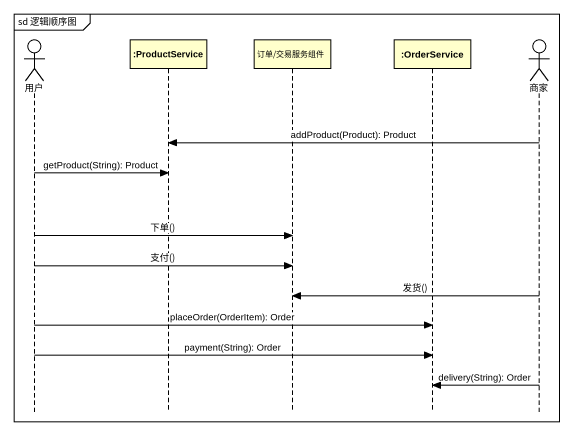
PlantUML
@startuml
mainframe sd 逻辑顺序图
hide footbox
actor 用户
participant ":ProductService" as ProductService
participant "订单/交易服务组件" as 订单_交易服务组件
participant ":OrderService" as OrderService
actor 商家

商家 -> ProductService : addProduct(Product): Product
用户 -> ProductService : getProduct(String): Product
用户 -> 订单_交易服务组件 : 下单()
用户 -> 订单_交易服务组件 : 支付()
商家 -> 订单_交易服务组件 : 发货()
用户 -> OrderService : placeOrder(OrderItem): Order
用户 -> OrderService : payment(String): Order
商家 -> OrderService : delivery(String): Order
@enduml
